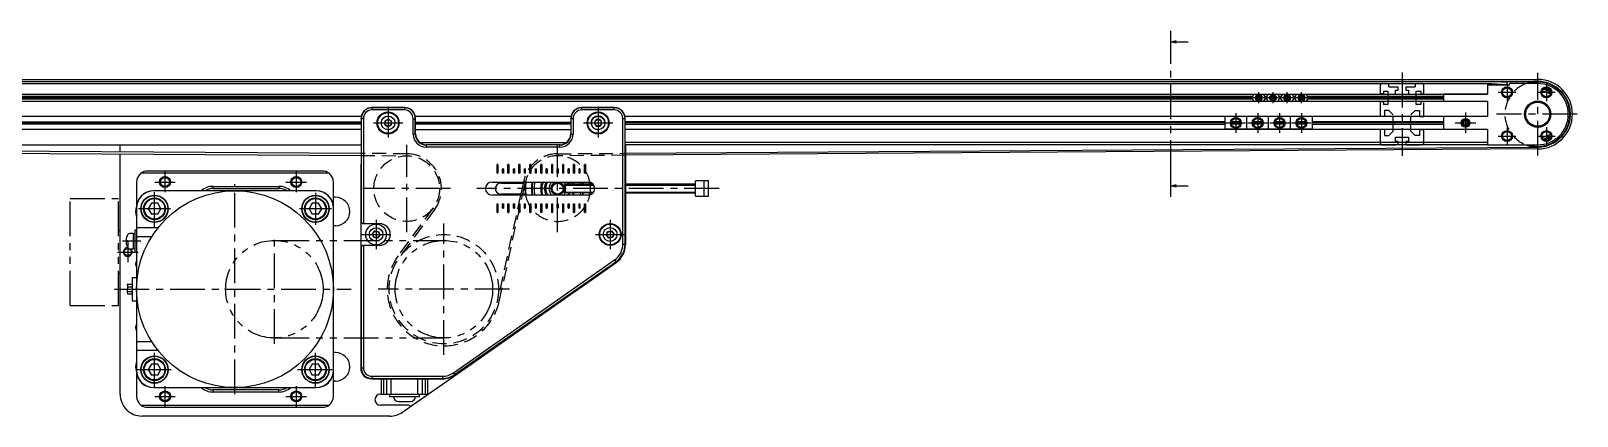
# Model space of a CAD drawing. Extents: x 0 to 1797, y -8 to 948.
# Drawn here: x 658 to 1365, y 10 to 186 of the extents above; entities that cross this region are included whole.
import ezdxf

# ---------------------------------------------------------------- set-up
doc = ezdxf.new("R2010")
doc.units = 0
doc.header["$LTSCALE"] = 0.5
for name, pattern in [('CENTER', [50.8, 31.75, -6.35, 6.35, -6.35]), ('DASHED', [19.05, 12.7, -6.35]), ('PHANTOM', [63.5, 31.75, -6.35, 6.35, -6.35, 6.35, -6.35])]:
    doc.linetypes.add(name, pattern=pattern)
for name, color, linetype in [('MSM_CENTER', 1, 'CENTER'), ('MSM_CONTINUOUS', 7, 'CONTINUOUS'), ('MSM_DASHED', 4, 'DASHED'), ('MSM_IMAGINARY', 6, 'PHANTOM'), ('MSM_NARROW', 5, 'CONTINUOUS')]:
    doc.layers.add(name, color=color, linetype=linetype)

msp = doc.modelspace()

# ---------------------------------------------------------------- linework, layer by layer
at = {"layer": 'MSM_CENTER'}
for p, q in [((1179.47, 120.26), (1179.47, 176.06)), ((1285.19, 167), (1285.19, 129)), ((1347.19, 129.1), (1347.19, 166.9)), ((1222.19, 155.5), (1217.19, 155.5)), ((1219.69, 153), (1219.69, 158)), ((1228.69, 155.5), (1223.69, 155.5)), ((1226.19, 153), (1226.19, 158)), ((1235.19, 155.5), (1230.19, 155.5)), ((1232.69, 153), (1232.69, 158)), ((1241.69, 155.5), (1236.69, 155.5)), ((1239.19, 153), (1239.19, 158)), ((1329.19, 158), (1337.19, 158)), ((1333.19, 162), (1333.19, 154)), ((1347.19, 158), (1355.19, 158)), ((1351.19, 162), (1351.19, 154)), ((821.69, 150.7), (821.69, 137.3)), ((917.69, 150.7), (917.69, 137.3)), ((1209.19, 148.5), (1209.19, 139.5)), ((1219.19, 148.5), (1219.19, 139.5)), ((1229.19, 148.5), (1229.19, 139.5)), ((1239.19, 148.5), (1239.19, 139.5)), ((1314.19, 148.7), (1314.19, 139.3)), ((814.99, 144), (828.39, 144)), ((910.99, 144), (924.39, 144)), ((1204.69, 144), (1213.69, 144)), ((1214.69, 144), (1223.69, 144)), ((1224.69, 144), (1233.69, 144)), ((1234.69, 144), (1243.69, 144)), ((1309.49, 144), (1318.89, 144)), ((1365.19, 148), (1328.29, 148)), ((1333.19, 142), (1333.19, 134)), ((1351.19, 142), (1351.19, 134)), ((1329.19, 138), (1337.19, 138)), ((1347.19, 138), (1355.19, 138)), ((830.19, 94), (830.19, 134)), ((899.19, 94), (899.19, 134)), ((719.69, 121.7), (719.69, 112.3)), ((779.69, 121.7), (779.69, 112.3)), ((714.99, 117), (724.39, 117)), ((751.69, 20), (751.69, 116)), ((774.99, 117), (784.39, 117)), ((850.19, 114), (810.19, 114)), ((972.95, 114), (862.19, 114)), ((714.92, 96.52), (714.92, 113.02)), ((788.46, 112.07), (788.46, 97.47)), ((722.22, 104.77), (707.62, 104.77)), ((795.76, 104.77), (781.16, 104.77)), ((816.19, 99.7), (816.19, 86.3)), ((923.19, 99.7), (923.19, 86.3)), ((769.69, 43), (769.69, 93)), ((809.49, 93), (822.89, 93)), ((847.19, 38), (847.19, 98)), ((916.49, 93), (929.89, 93)), ((697.99, 85), (707.39, 85)), ((708.69, 90), (700.23, 90)), ((702.69, 89.7), (702.69, 80.3)), ((696.63, 68), (804.77, 68)), ((877.19, 68), (817.19, 68)), ((714.92, 22.98), (714.92, 39.48)), ((788.46, 22.98), (788.46, 39.48)), ((706.67, 31.23), (723.17, 31.23)), ((780.21, 31.23), (796.71, 31.23)), ((719.69, 23.7), (719.69, 14.3)), ((779.69, 23.7), (779.69, 14.3)), ((714.99, 19), (724.39, 19)), ((774.99, 19), (784.39, 19))]:
    msp.add_line(p, q, dxfattribs=at)
at = {"layer": 'MSM_CONTINUOUS'}
for p, q in [((1179.47, 176.06), (1179.47, 186.06)), ((1179.47, 181.06), (1181.97, 181.73)), ((1179.47, 181.06), (1187.47, 181.06)), ((1181.97, 180.39), (1179.47, 181.06)), ((347.19, 163.9), (1347.19, 163.9)), ((347.19, 163), (1347.19, 163)), ((1333.24, 162.5), (1326.22, 163)), ((368.19, 162), (1326.19, 162)), ((370.19, 157.2), (1324.19, 157.2)), ((1216.81, 156.02), (390.19, 156.02)), ((1216.51, 155.5), (390.19, 155.5)), ((1217.49, 157.2), (1216.51, 155.5)), ((1216.51, 155.5), (1217.49, 153.8)), ((1220.92, 155.5), (1218.46, 155.5)), ((1220.8, 156.02), (1218.57, 156.02)), ((1222.86, 155.5), (1221.88, 157.2)), ((1221.88, 153.8), (1222.86, 155.5)), ((1223.31, 156.02), (1222.56, 156.02)), ((1223.01, 155.5), (1222.86, 155.5)), ((1223.99, 157.2), (1223.01, 155.5)), ((1223.01, 155.5), (1223.99, 153.8)), ((1227.42, 155.5), (1224.96, 155.5)), ((1227.3, 156.02), (1225.07, 156.02)), ((1229.36, 155.5), (1228.38, 157.2)), ((1228.38, 153.8), (1229.36, 155.5)), ((1229.81, 156.02), (1229.06, 156.02)), ((1229.51, 155.5), (1229.36, 155.5)), ((1230.49, 157.2), (1229.51, 155.5)), ((1229.51, 155.5), (1230.49, 153.8)), ((1233.92, 155.5), (1231.46, 155.5)), ((1233.8, 156.02), (1231.57, 156.02)), ((1235.86, 155.5), (1234.88, 157.2)), ((1234.88, 153.8), (1235.86, 155.5)), ((1236.31, 156.02), (1235.56, 156.02)), ((1236.01, 155.5), (1235.86, 155.5)), ((1236.99, 157.2), (1236.01, 155.5)), ((1236.01, 155.5), (1236.99, 153.8)), ((1240.42, 155.5), (1237.96, 155.5)), ((1240.3, 156.02), (1238.07, 156.02)), ((1242.36, 155.5), (1241.38, 157.2)), ((1241.38, 153.8), (1242.36, 155.5)), ((1304.19, 156.02), (1242.06, 156.02)), ((1304.19, 155.5), (1242.36, 155.5)), ((1324.19, 157.1), (1304.19, 157.1)), ((1304.19, 157.1), (1304.19, 153.9)), ((1324.19, 162), (1324.19, 157.1)), ((1333.99, 161.2), (1324.39, 161.2)), ((1326.19, 162), (1333.17, 161.5)), ((1333.17, 161.5), (1333.24, 162.5)), ((1334.19, 161.8), (1334.19, 161.4)), ((1347.19, 162), (1334.39, 162)), ((1347.19, 161.8), (1347.19, 162)), ((1353.04, 157.08), (1352.69, 157.29)), ((1353.13, 158.02), (1353.25, 157.93)), ((1324.19, 153.8), (370.19, 153.8)), ((390.19, 154.98), (1216.81, 154.98)), ((814.38, 150.93), (814.31, 151)), ((829.19, 151), (814.31, 151)), ((829.12, 150.93), (814.38, 150.93)), ((814.38, 149.93), (814.38, 150.93)), ((829.12, 149.93), (814.38, 149.93)), ((829.19, 151), (829.12, 150.93)), ((829.12, 150.93), (829.12, 149.93)), ((910.26, 150.93), (910.19, 151)), ((925.07, 151), (910.19, 151)), ((925, 150.93), (910.26, 150.93)), ((910.26, 149.93), (910.26, 150.93)), ((925, 149.93), (910.26, 149.93)), ((925.07, 151), (925, 150.93)), ((925, 149.93), (925, 150.93)), ((1220.8, 154.98), (1218.57, 154.98)), ((1222.56, 154.98), (1223.31, 154.98)), ((1227.3, 154.98), (1225.07, 154.98)), ((1229.06, 154.98), (1229.81, 154.98)), ((1233.8, 154.98), (1231.57, 154.98)), ((1235.56, 154.98), (1236.31, 154.98)), ((1240.3, 154.98), (1238.07, 154.98)), ((1242.06, 154.98), (1304.19, 154.98)), ((1304.19, 153.9), (1324.19, 153.9)), ((1324.19, 153.9), (1324.19, 146.9)), ((809.42, 147), (370.19, 147)), ((390.19, 144.52), (809.31, 144.52)), ((809.31, 144), (390.19, 144)), ((809.31, 143.48), (390.19, 143.48)), ((809.43, 147.09), (809.31, 146)), ((809.38, 145.93), (809.31, 146)), ((809.31, 146), (809.31, 125.12)), ((809.38, 145.93), (809.38, 99)), ((810.38, 145.93), (809.38, 145.93)), ((810.38, 145.93), (810.38, 98)), ((820.43, 145.19), (820.03, 143.51)), ((820.03, 143.51), (821.28, 142.32)), ((822.09, 145.68), (820.43, 145.19)), ((821.28, 142.32), (822.94, 142.81)), ((823.35, 144.49), (822.09, 145.68)), ((822.94, 142.81), (823.35, 144.49)), ((833.12, 138.93), (833.12, 145.93)), ((833.12, 145.93), (834.12, 145.93)), ((834.19, 146), (834.07, 147.09)), ((905.29, 146.9), (834.11, 146.9)), ((834.12, 145.93), (834.19, 146)), ((834.12, 138.93), (834.12, 145.93)), ((834.19, 139), (834.19, 146)), ((834.19, 144.42), (905.19, 144.42)), ((905.19, 143.9), (834.19, 143.9)), ((905.19, 143.38), (834.19, 143.38)), ((905.31, 147.09), (905.19, 146)), ((905.19, 146), (905.26, 145.93)), ((905.19, 146), (905.19, 139)), ((905.26, 145.93), (905.26, 138.93)), ((906.26, 145.93), (905.26, 145.93)), ((906.26, 145.93), (906.26, 138.93)), ((916.82, 145.5), (915.96, 144)), ((915.96, 144), (916.82, 142.5)), ((918.55, 145.5), (916.82, 145.5)), ((916.82, 142.5), (918.55, 142.5)), ((919.42, 144), (918.55, 145.5)), ((918.55, 142.5), (919.42, 144)), ((928.99, 88.61), (928.99, 145.93)), ((929.99, 145.93), (928.99, 145.93)), ((930.06, 146), (929.95, 147.09)), ((1324.19, 147), (929.96, 147)), ((929.99, 145.93), (930.06, 146)), ((929.99, 88.61), (929.99, 145.93)), ((930.06, 125.12), (930.06, 146)), ((1204.19, 144.52), (930.06, 144.52)), ((1204.19, 144), (930.06, 144)), ((930.06, 143.48), (1204.19, 143.48)), ((1204.19, 147), (1204.19, 141)), ((1244.19, 146.9), (1204.19, 146.9)), ((1211.25, 144), (1207.12, 144)), ((1211.19, 144.52), (1207.19, 144.52)), ((1211.19, 143.48), (1207.19, 143.48)), ((1214.19, 141), (1214.19, 147)), ((1221.25, 144), (1217.12, 144)), ((1221.19, 144.52), (1217.19, 144.52)), ((1221.19, 143.48), (1217.19, 143.48)), ((1224.19, 141), (1224.19, 147)), ((1231.25, 144), (1227.12, 144)), ((1231.19, 144.52), (1227.19, 144.52)), ((1231.19, 143.48), (1227.19, 143.48)), ((1234.19, 141), (1234.19, 147)), ((1241.25, 144), (1237.12, 144)), ((1241.19, 144.52), (1237.19, 144.52)), ((1241.19, 143.48), (1237.19, 143.48)), ((1244.19, 141), (1244.19, 147)), ((1304.19, 144.52), (1244.19, 144.52)), ((1304.19, 144), (1244.19, 144)), ((1244.19, 143.48), (1304.19, 143.48)), ((1304.19, 147), (1304.19, 141)), ((1324.19, 146.9), (1304.19, 146.9)), ((1313.07, 144.31), (1313.9, 145.12)), ((1313.36, 143.19), (1313.07, 144.31)), ((1314.48, 142.88), (1313.36, 143.19)), ((1313.9, 145.12), (1315.01, 144.81)), ((1315.3, 143.69), (1314.48, 142.88)), ((1315.01, 144.81), (1315.3, 143.69)), ((809.31, 141), (370.19, 141)), ((833.12, 138.93), (834.12, 138.93)), ((834.19, 139), (834.12, 138.93)), ((905.19, 140.9), (834.19, 140.9)), ((903.05, 134.9), (836.41, 134.9)), ((905.19, 139), (905.26, 138.93)), ((905.26, 138.93), (906.26, 138.93)), ((1324.19, 141), (930.06, 141)), ((1324.19, 135), (930.06, 135)), ((1244.19, 141.1), (1204.19, 141.1)), ((1304.19, 141.1), (1324.19, 141.1)), ((1324.19, 141.1), (1324.19, 134)), ((809.31, 130.03), (347.09, 133)), ((347.09, 132.1), (809.31, 129.13)), ((370.19, 134), (809.31, 134)), ((699.19, 130.74), (699.19, 134)), ((699.19, 20), (699.19, 129.84)), ((839.19, 134), (839.12, 133.93)), ((900.26, 133.93), (839.12, 133.93)), ((839.12, 133.93), (839.12, 132.93)), ((900.26, 132.93), (839.12, 132.93)), ((900.19, 134), (839.19, 134)), ((900.19, 134), (900.26, 133.93)), ((900.26, 132.93), (900.26, 133.93)), ((1324.19, 134), (930.06, 134)), ((930.19, 134), (930.19, 88.38)), ((930.19, 130.11), (1347.29, 133)), ((1347.3, 132.1), (930.19, 129.21)), ((1324.19, 134), (1347.19, 134)), ((1347.19, 134.2), (1347.19, 134)), ((794.69, 121), (708.69, 121)), ((711.69, 122), (711.69, 121.98)), ((791.69, 122), (711.69, 122)), ((791.69, 121.98), (791.69, 122)), ((809.31, 125.12), (809.19, 125)), ((809.19, 125), (809.19, 32)), ((871.49, 121), (871.49, 125)), ((871.69, 125), (871.49, 125)), ((871.49, 125), (871.89, 125)), ((871.89, 121), (871.49, 121)), ((871.69, 121), (871.49, 121)), ((871.69, 125), (871.69, 121)), ((871.89, 125), (871.69, 125)), ((871.69, 121), (871.89, 121)), ((871.89, 125), (871.89, 121)), ((873.99, 121), (873.99, 123)), ((873.99, 123), (874.19, 123)), ((873.99, 123), (874.39, 123)), ((874.39, 121), (873.99, 121)), ((874.19, 121), (873.99, 121)), ((874.19, 123), (874.19, 121)), ((874.39, 123), (874.19, 123)), ((874.39, 121), (874.19, 121)), ((874.39, 123), (874.39, 121)), ((876.49, 121), (876.49, 125)), ((876.69, 125), (876.49, 125)), ((876.49, 125), (876.89, 125)), ((876.89, 121), (876.49, 121)), ((876.69, 121), (876.49, 121)), ((876.69, 125), (876.69, 121)), ((876.89, 125), (876.69, 125)), ((876.69, 121), (876.89, 121)), ((876.89, 125), (876.89, 121)), ((878.99, 121), (878.99, 123)), ((878.99, 123), (879.19, 123)), ((878.99, 123), (879.39, 123)), ((879.39, 121), (878.99, 121)), ((879.19, 121), (878.99, 121)), ((879.19, 123), (879.19, 121)), ((879.39, 123), (879.19, 123)), ((879.39, 121), (879.19, 121)), ((879.39, 123), (879.39, 121)), ((881.49, 121), (881.49, 125)), ((881.69, 125), (881.49, 125)), ((881.49, 125), (881.89, 125)), ((881.89, 121), (881.49, 121)), ((881.69, 121), (881.49, 121)), ((881.69, 125), (881.69, 121)), ((881.89, 125), (881.69, 125)), ((881.69, 121), (881.89, 121)), ((881.89, 125), (881.89, 121)), ((883.99, 121), (883.99, 123)), ((883.99, 123), (884.19, 123)), ((883.99, 123), (884.39, 123)), ((884.39, 121), (883.99, 121)), ((884.19, 121), (883.99, 121)), ((884.19, 123), (884.19, 121)), ((884.39, 123), (884.19, 123)), ((884.39, 121), (884.19, 121)), ((884.39, 123), (884.39, 121)), ((886.49, 121), (886.49, 125)), ((886.69, 125), (886.49, 125)), ((886.49, 125), (886.89, 125)), ((886.89, 121), (886.49, 121)), ((886.69, 121), (886.49, 121)), ((886.69, 125), (886.69, 121)), ((886.89, 125), (886.69, 125)), ((886.69, 121), (886.89, 121)), ((886.89, 125), (886.89, 121)), ((888.99, 121), (888.99, 123)), ((888.99, 123), (889.19, 123)), ((888.99, 123), (889.39, 123)), ((889.39, 121), (888.99, 121)), ((889.19, 121), (888.99, 121)), ((889.19, 123), (889.19, 121)), ((889.39, 123), (889.19, 123)), ((889.39, 121), (889.19, 121)), ((889.39, 123), (889.39, 121)), ((891.49, 121), (891.49, 125)), ((891.69, 125), (891.49, 125)), ((891.49, 125), (891.89, 125)), ((891.89, 121), (891.49, 121)), ((891.69, 121), (891.49, 121)), ((891.69, 125), (891.69, 121)), ((891.89, 125), (891.69, 125)), ((891.69, 121), (891.89, 121)), ((891.89, 125), (891.89, 121)), ((893.99, 121), (893.99, 123)), ((894.19, 123), (893.99, 123)), ((893.99, 123), (894.39, 123)), ((894.39, 121), (893.99, 121)), ((894.19, 121), (893.99, 121)), ((894.19, 123), (894.19, 121)), ((894.39, 123), (894.19, 123)), ((894.19, 121), (894.39, 121)), ((894.39, 123), (894.39, 121)), ((896.49, 121), (896.49, 125)), ((896.69, 125), (896.49, 125)), ((896.49, 125), (896.89, 125)), ((896.89, 121), (896.49, 121)), ((896.69, 121), (896.49, 121)), ((896.69, 125), (896.69, 121)), ((896.89, 125), (896.69, 125)), ((896.69, 121), (896.89, 121)), ((896.89, 125), (896.89, 121)), ((898.99, 121), (898.99, 123)), ((899.19, 123), (898.99, 123)), ((898.99, 123), (899.39, 123)), ((899.39, 121), (898.99, 121)), ((899.19, 121), (898.99, 121)), ((899.19, 123), (899.19, 121)), ((899.39, 123), (899.19, 123)), ((899.19, 121), (899.39, 121)), ((899.39, 123), (899.39, 121)), ((901.49, 121), (901.49, 125)), ((901.69, 125), (901.49, 125)), ((901.49, 125), (901.89, 125)), ((901.69, 121), (901.49, 121)), ((901.89, 121), (901.49, 121)), ((901.69, 125), (901.69, 121)), ((901.89, 125), (901.69, 125)), ((901.69, 121), (901.89, 121)), ((901.89, 125), (901.89, 121)), ((903.99, 121), (903.99, 123)), ((904.19, 123), (903.99, 123)), ((903.99, 123), (904.39, 123)), ((904.39, 121), (903.99, 121)), ((904.19, 121), (903.99, 121)), ((904.19, 123), (904.19, 121)), ((904.39, 123), (904.19, 123)), ((904.19, 121), (904.39, 121)), ((904.39, 123), (904.39, 121)), ((906.49, 121), (906.49, 125)), ((906.69, 125), (906.49, 125)), ((906.49, 125), (906.89, 125)), ((906.89, 121), (906.49, 121)), ((906.69, 121), (906.49, 121)), ((906.69, 125), (906.69, 121)), ((906.89, 125), (906.69, 125)), ((906.69, 121), (906.89, 121)), ((906.89, 125), (906.89, 121)), ((908.99, 121), (908.99, 123)), ((909.19, 123), (908.99, 123)), ((908.99, 123), (909.39, 123)), ((909.39, 121), (908.99, 121)), ((909.19, 121), (908.99, 121)), ((909.19, 123), (909.19, 121)), ((909.39, 123), (909.19, 123)), ((909.19, 121), (909.39, 121)), ((909.39, 123), (909.39, 121)), ((911.49, 121), (911.49, 125)), ((911.69, 125), (911.49, 125)), ((911.49, 125), (911.89, 125)), ((911.89, 121), (911.49, 121)), ((911.69, 121), (911.49, 121)), ((911.69, 125), (911.69, 121)), ((911.89, 125), (911.69, 125)), ((911.69, 121), (911.89, 121)), ((911.89, 125), (911.89, 121)), ((930.19, 125), (930.06, 125.12)), ((1179.47, 110.26), (1179.47, 120.26)), ((706.69, 117), (706.69, 19)), ((741.69, 114.02), (741.69, 115.02)), ((741.69, 115.02), (771.69, 115.02)), ((741.69, 114.02), (771.69, 114.02)), ((771.69, 115.02), (771.69, 114.02)), ((796.69, 19), (796.69, 117)), ((869.19, 117), (913.19, 117)), ((873.19, 116.5), (883.46, 116.5)), ((883.57, 117), (882.25, 111)), ((883.17, 111), (884.49, 117)), ((884.38, 116.5), (884.4, 116.5)), ((902.57, 116), (902.19, 115.62)), ((902.19, 115.62), (902.19, 112.38)), ((902.57, 116), (902.57, 112)), ((915.42, 116), (902.57, 116)), ((913.98, 116.5), (914.85, 116.5)), ((962.19, 116), (930.19, 116)), ((968.19, 117.5), (962.19, 117.5)), ((962.19, 110.5), (962.19, 117.5)), ((966.19, 110.5), (966.19, 117.5)), ((968.19, 110.5), (968.19, 117.5)), ((1179.47, 115.26), (1181.97, 115.93)), ((1179.47, 115.26), (1187.47, 115.26)), ((1181.97, 114.59), (1179.47, 115.26)), ((713.47, 107.27), (712.03, 104.77)), ((716.36, 107.27), (713.47, 107.27)), ((788.69, 113), (714.69, 113)), ((717.8, 104.77), (716.36, 107.27)), ((787.01, 107.27), (785.57, 104.77)), ((789.9, 107.27), (787.01, 107.27)), ((791.34, 104.77), (789.9, 107.27)), ((797.69, 110), (796.69, 110)), ((913.19, 111), (869.19, 111)), ((871.49, 103), (871.49, 107)), ((871.49, 107), (871.69, 107)), ((871.49, 107), (871.89, 107)), ((871.69, 103), (871.69, 107)), ((871.69, 107), (871.89, 107)), ((871.89, 107), (871.89, 103)), ((882.36, 111.5), (873.19, 111.5)), ((874.19, 107), (873.99, 107)), ((873.99, 105), (873.99, 107)), ((873.99, 107), (874.39, 107)), ((874.19, 105), (874.19, 107)), ((874.19, 107), (874.39, 107)), ((874.39, 107), (874.39, 105)), ((876.49, 103), (876.49, 107)), ((876.49, 107), (876.69, 107)), ((876.49, 107), (876.89, 107)), ((876.69, 103), (876.69, 107)), ((876.69, 107), (876.89, 107)), ((876.89, 107), (876.89, 103)), ((879.19, 107), (878.99, 107)), ((878.99, 105), (878.99, 107)), ((878.99, 107), (879.39, 107)), ((879.19, 105), (879.19, 107)), ((879.19, 107), (879.39, 107)), ((879.39, 107), (879.39, 105)), ((881.49, 103), (881.49, 107)), ((881.49, 107), (881.69, 107)), ((881.49, 107), (881.89, 107)), ((881.69, 103), (881.69, 107)), ((881.69, 107), (881.89, 107)), ((881.89, 107), (881.89, 103)), ((884.4, 111.5), (883.28, 111.5)), ((884.19, 107), (883.99, 107)), ((883.99, 105), (883.99, 107)), ((883.99, 107), (884.39, 107)), ((884.19, 105), (884.19, 107)), ((884.19, 107), (884.39, 107)), ((884.39, 107), (884.39, 105)), ((886.49, 103), (886.49, 107)), ((886.49, 107), (886.69, 107)), ((886.49, 107), (886.89, 107)), ((886.69, 103), (886.69, 107)), ((886.69, 107), (886.89, 107)), ((886.89, 107), (886.89, 103)), ((889.19, 107), (888.99, 107)), ((888.99, 105), (888.99, 107)), ((888.99, 107), (889.39, 107)), ((889.19, 107), (889.39, 107)), ((889.19, 105), (889.19, 107)), ((889.39, 107), (889.39, 105)), ((891.49, 103), (891.49, 107)), ((891.49, 107), (891.69, 107)), ((891.49, 107), (891.89, 107)), ((891.69, 103), (891.69, 107)), ((891.69, 107), (891.89, 107)), ((891.89, 107), (891.89, 103)), ((893.99, 105), (893.99, 107)), ((893.99, 107), (894.19, 107)), ((893.99, 107), (894.39, 107)), ((894.19, 105), (894.19, 107)), ((894.19, 107), (894.39, 107)), ((894.39, 107), (894.39, 105)), ((896.49, 103), (896.49, 107)), ((896.49, 107), (896.69, 107)), ((896.49, 107), (896.89, 107)), ((896.69, 103), (896.69, 107)), ((896.69, 107), (896.89, 107)), ((896.89, 107), (896.89, 103)), ((898.99, 105), (898.99, 107)), ((898.99, 107), (899.19, 107)), ((898.99, 107), (899.39, 107)), ((899.19, 105), (899.19, 107)), ((899.19, 107), (899.39, 107)), ((899.39, 107), (899.39, 105)), ((901.49, 103), (901.49, 107)), ((901.49, 107), (901.69, 107)), ((901.49, 107), (901.89, 107)), ((901.69, 103), (901.69, 107)), ((901.69, 107), (901.89, 107)), ((901.89, 107), (901.89, 103)), ((902.19, 112.38), (902.57, 112)), ((915.42, 112), (902.57, 112)), ((903.99, 105), (903.99, 107)), ((903.99, 107), (904.19, 107)), ((903.99, 107), (904.39, 107)), ((904.19, 105), (904.19, 107)), ((904.19, 107), (904.39, 107)), ((904.39, 107), (904.39, 105)), ((906.49, 103), (906.49, 107)), ((906.49, 107), (906.69, 107)), ((906.49, 107), (906.89, 107)), ((906.69, 103), (906.69, 107)), ((906.69, 107), (906.89, 107)), ((906.89, 107), (906.89, 103)), ((908.99, 105), (908.99, 107)), ((908.99, 107), (909.19, 107)), ((908.99, 107), (909.39, 107)), ((909.19, 105), (909.19, 107)), ((909.19, 107), (909.39, 107)), ((909.39, 107), (909.39, 105)), ((911.49, 103), (911.49, 107)), ((911.49, 107), (911.69, 107)), ((911.49, 107), (911.89, 107)), ((911.69, 103), (911.69, 107)), ((911.69, 107), (911.89, 107)), ((911.89, 107), (911.89, 103)), ((913.98, 111.5), (914.85, 111.5)), ((930.19, 112), (962.19, 112)), ((962.19, 110.5), (968.19, 110.5)), ((712.03, 104.77), (713.47, 102.27)), ((716.36, 102.27), (713.47, 102.27)), ((716.36, 102.27), (717.8, 104.77)), ((785.57, 104.77), (787.01, 102.27)), ((789.9, 102.27), (787.01, 102.27)), ((789.9, 102.27), (791.34, 104.77)), ((809.38, 99), (809.34, 99)), ((809.34, 87), (809.34, 99)), ((871.49, 103), (871.69, 103)), ((871.89, 103), (871.49, 103)), ((871.89, 103), (871.69, 103)), ((873.99, 105), (874.19, 105)), ((874.39, 105), (873.99, 105)), ((874.19, 105), (874.39, 105)), ((876.49, 103), (876.69, 103)), ((876.89, 103), (876.49, 103)), ((876.89, 103), (876.69, 103)), ((878.99, 105), (879.19, 105)), ((879.39, 105), (878.99, 105)), ((879.19, 105), (879.39, 105)), ((881.49, 103), (881.69, 103)), ((881.89, 103), (881.49, 103)), ((881.89, 103), (881.69, 103)), ((883.99, 105), (884.19, 105)), ((884.39, 105), (883.99, 105)), ((884.19, 105), (884.39, 105)), ((886.49, 103), (886.69, 103)), ((886.89, 103), (886.49, 103)), ((886.89, 103), (886.69, 103)), ((888.99, 105), (889.19, 105)), ((889.39, 105), (888.99, 105)), ((889.19, 105), (889.39, 105)), ((891.49, 103), (891.69, 103)), ((891.89, 103), (891.49, 103)), ((891.89, 103), (891.69, 103)), ((893.99, 105), (894.19, 105)), ((894.39, 105), (893.99, 105)), ((894.39, 105), (894.19, 105)), ((896.49, 103), (896.69, 103)), ((896.89, 103), (896.49, 103)), ((896.89, 103), (896.69, 103)), ((898.99, 105), (899.19, 105)), ((899.39, 105), (898.99, 105)), ((899.39, 105), (899.19, 105)), ((901.49, 103), (901.69, 103)), ((901.89, 103), (901.49, 103)), ((901.89, 103), (901.69, 103)), ((903.99, 105), (904.19, 105)), ((904.39, 105), (903.99, 105)), ((904.39, 105), (904.19, 105)), ((906.49, 103), (906.69, 103)), ((906.89, 103), (906.49, 103)), ((906.89, 103), (906.69, 103)), ((908.99, 105), (909.19, 105)), ((909.39, 105), (908.99, 105)), ((909.39, 105), (909.19, 105)), ((911.49, 103), (911.69, 103)), ((911.89, 103), (911.49, 103)), ((911.89, 103), (911.69, 103)), ((702.24, 92), (702.23, 92)), ((705.19, 93.5), (703.67, 93.5)), ((705.19, 93.5), (705.19, 86.5)), ((705.89, 93.35), (705.19, 93.35)), ((705.89, 95), (705.89, 85)), ((706.69, 95), (705.89, 95)), ((716.46, 96), (706.69, 96)), ((713.62, 92), (706.69, 92)), ((797.69, 97), (796.69, 97)), ((810.34, 98), (817.69, 98)), ((810.4, 98), (810.38, 98)), ((814.48, 93.28), (815.57, 94.62)), ((815.09, 91.66), (814.48, 93.28)), ((815.57, 94.62), (817.28, 94.34)), ((817.9, 92.72), (816.8, 91.38)), ((817.28, 94.34), (817.9, 92.72)), ((921.49, 92.66), (922.04, 94.3)), ((922.63, 91.36), (921.49, 92.66)), ((922.04, 94.3), (923.74, 94.64)), ((923.74, 94.64), (924.88, 93.34)), ((924.88, 93.34), (924.33, 91.7)), ((702.24, 90.4), (701.91, 90.4)), ((701.91, 89.6), (702.24, 89.6)), ((702.23, 88), (702.24, 88)), ((703.67, 86.5), (705.19, 86.5)), ((705.19, 86.65), (705.89, 86.65)), ((705.89, 85), (706.69, 85)), ((809.34, 87), (809.38, 87)), ((809.38, 87), (809.38, 32)), ((817.69, 88), (810.34, 88)), ((810.38, 88), (810.38, 32)), ((810.38, 88), (810.4, 88)), ((816.8, 91.38), (815.09, 91.66)), ((924.33, 91.7), (922.63, 91.36)), ((928.99, 88.61), (930.19, 88.61)), ((851.54, 29.79), (925.24, 81.39)), ((852.11, 28.97), (925.81, 80.57)), ((925.92, 80.42), (852.22, 28.81)), ((910.97, 69.72), (925.92, 80.19)), ((925.24, 81.39), (925.8, 80.59)), ((925.81, 80.57), (925.92, 80.42)), ((704.69, 73.25), (704.69, 62.75)), ((706.69, 73.25), (704.69, 73.25)), ((702.39, 67), (704.69, 67)), ((704.69, 70.08), (702.48, 70.08)), ((702.51, 65.92), (704.69, 65.92)), ((704.69, 69), (702.78, 69)), ((897.97, 60.62), (905.19, 65.67)), ((905.19, 65.67), (910.97, 69.72)), ((905.19, 65.68), (910.89, 69.67)), ((905.19, 65.67), (905.19, 65.9)), ((704.69, 62.75), (706.69, 62.75)), ((853.88, 29.81), (892.92, 57.15)), ((858.53, 33), (892.19, 56.56)), ((892.19, 56.56), (897.97, 60.62)), ((892.19, 56.57), (897.89, 60.57)), ((892.19, 56.56), (892.19, 56.63)), ((713.62, 44), (706.69, 44)), ((716.46, 40), (706.69, 40)), ((797.69, 39), (796.69, 39)), ((713.47, 33.73), (712.03, 31.23)), ((712.03, 31.23), (713.47, 28.73)), ((716.36, 33.73), (713.47, 33.73)), ((716.36, 28.73), (713.47, 28.73)), ((717.8, 31.23), (716.36, 33.73)), ((716.36, 28.73), (717.8, 31.23)), ((787.01, 33.73), (785.57, 31.23)), ((785.57, 31.23), (787.01, 28.73)), ((789.9, 33.73), (787.01, 33.73)), ((789.9, 28.73), (787.01, 28.73)), ((791.34, 31.23), (789.9, 33.73)), ((789.9, 28.73), (791.34, 31.23)), ((809.19, 32), (810.38, 32)), ((850.09, 27.09), (858.53, 33)), ((850.17, 27.15), (858.52, 33)), ((851.54, 29.79), (852.11, 28.97)), ((852.22, 28.81), (852.11, 28.97)), ((858.43, 33), (858.53, 33)), ((714.69, 23), (788.69, 23)), ((741.69, 20.98), (741.69, 21.98)), ((771.69, 21.98), (741.69, 21.98)), ((771.69, 20.98), (771.69, 21.98)), ((797.69, 26), (796.69, 26)), ((814.19, 28.19), (846.48, 28.19)), ((814.19, 28.19), (814.19, 27)), ((814.19, 27.19), (846.48, 27.19)), ((814.19, 27), (846.48, 27)), ((818.61, 20), (818.61, 27)), ((819.6, 27), (819.6, 20)), ((821.03, 20), (821.03, 27)), ((823.02, 20), (823.02, 27)), ((835.35, 20), (835.35, 27)), ((837.35, 20), (837.35, 27)), ((838.77, 20), (838.77, 27)), ((839.77, 27), (839.77, 20)), ((839.97, 20), (850.09, 27.09)), ((846.48, 28.19), (846.48, 27)), ((708.69, 15), (794.69, 15)), ((771.69, 20.98), (741.69, 20.98)), ((818.19, 20), (839.97, 20)), ((831.24, 15), (818.19, 15)), ((822.39, 20), (822.39, 19)), ((822.39, 19), (835.99, 19)), ((826.44, 16.7), (831.94, 16.7)), ((831.53, 14.09), (839.97, 20)), ((831.6, 14.15), (839.95, 20)), ((835.99, 19), (835.99, 20)), ((822.53, 10), (709.19, 10)), ((711.69, 14.02), (711.69, 14)), ((711.69, 14), (791.69, 14)), ((791.69, 14), (791.69, 14.02)), ((828.27, 11.81), (831.53, 14.09))]:
    msp.add_line(p, q, dxfattribs=at)
for centre, radius in [((1219.69, 155.5), 1.23), ((1226.19, 155.5), 1.23), ((1232.69, 155.5), 1.23), ((1239.19, 155.5), 1.23), ((1333.19, 158), 2.07), ((1351.19, 158), 2.07), ((821.69, 144), 5.03), ((821.69, 144), 5), ((821.69, 144), 4.75), ((917.69, 144), 5.03), ((917.69, 144), 5), ((917.69, 144), 4.75), ((1347.19, 148), 6), ((1347.19, 148), 5.5), ((821.69, 144), 3.13), ((821.69, 144), 1.5), ((917.69, 144), 3.11), ((917.69, 144), 1.5), ((1209.19, 144), 2.07), ((1219.19, 144), 2.07), ((1229.19, 144), 2.07), ((1239.19, 144), 2.07), ((1314.19, 144), 2), ((1314.19, 144), 1), ((1333.19, 138), 2.07), ((1351.19, 138), 2.07), ((719.69, 117), 2.5), ((779.69, 117), 2.5), ((899.19, 114), 3), ((899.19, 114), 2.5), ((751.69, 68), 45), ((714.92, 104.77), 6.25), ((714.92, 104.77), 6.1), ((714.92, 104.77), 5), ((714.92, 104.77), 4.7), ((788.46, 104.77), 6.25), ((788.46, 104.77), 6.1), ((788.46, 104.77), 5), ((788.46, 104.77), 4.7), ((816.19, 93), 4.75), ((816.19, 93), 3.12), ((816.19, 93), 1.5), ((923.19, 93), 5), ((923.19, 93), 4.75), ((923.19, 93), 3.13), ((923.19, 93), 1.5), ((714.92, 31.23), 6.25), ((714.92, 31.23), 6.1), ((714.92, 31.23), 5), ((714.92, 31.23), 4.7), ((788.46, 31.23), 6.25), ((788.46, 31.23), 6.1), ((788.46, 31.23), 5), ((788.46, 31.23), 4.7), ((719.69, 19), 2.5), ((779.69, 19), 2.5)]:
    msp.add_circle(centre, radius, dxfattribs=at)
for centre, radius, start, end in [((1347.19, 148), 15, 248.96053, 111.03943), ((1347.19, 148), 14.7, 252.24722, 107.75278), ((1347.19, 148), 15.9, 270.39637, 90), ((1324.39, 161), 0.2, 90, 180), ((1333.99, 161.4), 0.2, 270, 0), ((1334.39, 161.8), 0.2, 90, 180), ((1347.19, 148), 14, 270, 90), ((1346.37, 145.81), 13.11, 61.14769, 77.47146), ((1347.8, 149.26), 10.25, 58.67368, 79.73327), ((1346.69, 146.74), 13.29, 60.50055, 75.92357), ((1346.67, 146.7), 13.38, 60.68591, 75.71674), ((814.38, 145.93), 5, 90.02048, 179.97955), ((814.37, 145.92), 5.08, 90.68695, 166.77823), ((814.38, 145.93), 4, 90.01049, 179.98953), ((829.12, 145.93), 5, 0.00822, 89.99178), ((829.12, 145.93), 4, 0.01646, 89.98356), ((829.34, 146.19), 4.82, 10.76176, 91.77309), ((910.26, 145.93), 5, 90.00135, 179.9986), ((910.19, 146), 5, 89.99595, 167.46918), ((910.26, 145.93), 4, 90.00048, 179.99948), ((925, 145.93), 5, 0.00375, 89.99622), ((925, 145.94), 3.99, 0.29475, 90.02982), ((925.07, 146), 5, 12.53082, 90.00398), ((917.69, 144), 3.12, 0, 270), ((839.12, 138.93), 6, 180.00263, 269.99737), ((839.12, 138.93), 5, 179.99934, 270.00067), ((839.32, 139.13), 5.13, 181.48847, 268.51154), ((900.19, 139), 5, 269.9966, 0.0034), ((900.26, 138.93), 6, 269.99675, 0.00327), ((900.26, 138.93), 5, 269.99149, 0.00854), ((1347.19, 148), 10.8, 280.8048, 302.79802), ((1348.51, 144.59), 8.02, 277.96972, 306.20878), ((1347.19, 148), 11.95, 283.22132, 300.3815), ((1347.19, 148), 12, 283.42051, 300.18231), ((711.69, 117), 5, 126.8699, 180), ((711.69, 117), 5, 126.8699, 180), ((711.69, 116.91), 5.07, 90.00037, 126.27876), ((791.69, 116.91), 5.07, 53.72124, 89.99964), ((791.69, 117), 5, 0, 53.1301), ((929.19, 125), 1, 0.00119, 28.61461), ((741.69, 106.5), 8.52, 89.95358, 130.25957), ((741.69, 106.5), 7.52, 90, 120.16077), ((771.69, 106.5), 8.52, 49.74047, 89.99992), ((771.69, 106.5), 7.52, 59.84123, 89.99996), ((869.19, 114), 3, 90, 270), ((873.19, 114), 2.5, 90, 270), ((899.19, 114), 15, 168.46304, 191.53696), ((899.19, 114), 14.7, 168.22425, 191.77574), ((899.19, 114), 12, 165.52249, 194.47751), ((899.19, 114), 11.7, 165.14201, 194.85799), ((899.19, 114), 10.8, 163.87238, 196.12762), ((899.19, 114), 7.8, 157.38014, 202.61986), ((899.21, 113.48), 7.33, 151.23814, 199.75156), ((899.19, 114), 6, 150, 210), ((899.19, 114), 5.5, 146.94427, 213.05573), ((899.19, 114), 4, 131.4096, 228.59036), ((899.19, 114), 4, 30.00001, 48.5904), ((899.19, 114), 5.5, 21.32369, 33.05573), ((899.19, 114), 6, 19.47122, 30), ((899.17, 113.48), 7.33, 20.16053, 28.76186), ((899.19, 114), 7.8, 14.85717, 22.61986), ((899.19, 114), 10.8, 10.67193, 16.12762), ((899.19, 114), 11.7, 9.84303, 14.85799), ((899.19, 114), 12, 9.59407, 14.47751), ((913.19, 114), 3, 270, 90), ((899.19, 114), 14.7, 7.8196, 11.67121), ((899.19, 114), 15, 7.66226, 11.20082), ((714.42, 105.27), 7.73, 90, 180), ((714.69, 105), 8, 90, 180), ((788.69, 105), 8, 0, 90), ((788.96, 105.27), 7.73, 0, 90), ((797.69, 103.5), 6.5, 270, 90), ((899.19, 114), 4, 311.40964, 329.99999), ((899.19, 114), 5.5, 326.94427, 338.67631), ((899.19, 114), 6, 330, 340.52877), ((899.17, 113.48), 7.33, 340.24844, 348.37978), ((899.19, 114), 7.8, 337.38014, 345.14283), ((899.19, 114), 10.8, 343.87238, 349.32807), ((899.19, 114), 11.7, 345.14201, 350.15697), ((899.19, 114), 12, 345.52249, 350.40593), ((899.19, 114), 14.7, 348.32879, 352.1804), ((899.19, 114), 15, 348.79918, 352.33774), ((712.69, 103.5), 6.5, 157.38018, 202.61982), ((810.34, 99), 1, 180.00485, 270.0039), ((810.4, 99.02), 1.02, 181.20498, 268.78627), ((707.89, 90), 5.99, 160.48361, 176.16891), ((707.89, 90), 6, 151.36901, 160.52878), ((703.67, 92.3), 1.2, 90, 151.36901), ((817.69, 93), 5, 270, 90), ((702.69, 85), 2, 89.64845, 48.59029), ((707.89, 90), 5.99, 183.83109, 199.51639), ((707.89, 90), 5.66, 175.94519, 184.05481), ((707.89, 90), 6, 199.47122, 208.63099), ((703.67, 87.7), 1.2, 208.63099, 270), ((810.34, 87), 1, 89.9961, 179.99515), ((810.4, 86.98), 1.02, 91.21373, 178.79502), ((920.19, 88.6), 8.8, 304.97747, 0.02248), ((920.19, 88.61), 9.81, 305, 360), ((920.19, 88.61), 10, 305, 360), ((920.19, 88.38), 10, 304.99945, 0.00063), ((708.69, 79.5), 2.5, 143.13002, 216.86998), ((910.69, 70.13), 0.5, 253.5406, 305.00113), ((897.69, 61.03), 0.5, 253.54052, 304.85571), ((708.69, 50.5), 2.5, 143.13011, 216.86989), ((797.69, 32.5), 6.5, 270, 90), ((712.69, 32.5), 6.5, 157.38017, 202.61982), ((714.69, 31), 8, 180, 270), ((714.42, 30.73), 7.73, 180, 270), ((788.69, 31), 8, 270, 0), ((788.96, 30.73), 7.73, 270, 0), ((814.19, 32), 5, 180, 270), ((814.19, 32), 4.81, 180, 270), ((814.19, 32), 3.81, 180.01895, 269.98105), ((846.47, 37.03), 8.84, 270.071, 304.92904), ((846.48, 37), 9.81, 270, 305), ((846.48, 37), 10, 270, 305), ((848.14, 38), 10, 295.71318, 305), ((741.69, 29.5), 8.52, 229.74048, 270.07193), ((741.69, 29.5), 7.52, 239.83929, 270), ((771.69, 29.5), 8.52, 269.95576, 310.25949), ((771.69, 29.5), 7.52, 270, 300.15871), ((849.81, 27.5), 0.5, 304.98936, 28.14566), ((709.18, 20), 10, 179.99639, 270.00361), ((711.69, 19), 5, 180, 233.1301), ((711.69, 19.09), 5.07, 233.72111, 269.99976), ((791.69, 19.09), 5.07, 270.00051, 306.27862), ((791.69, 19), 5, 306.8699, 0), ((818.19, 17.5), 2.5, 90, 270), ((826.44, 19), 2.3, 180, 270), ((831.24, 14.5), 0.5, 304.99581, 90.0322), ((831.94, 19), 2.3, 270, 0), ((822.53, 20), 10, 269.99973, 305.00018)]:
    msp.add_arc(centre, radius, start, end, dxfattribs=at)
at = {"layer": 'MSM_DASHED'}
for p, q in [((1275.19, 161), (1275.19, 157.25)), ((1276.69, 157.25), (1275.19, 157.25)), ((1276.19, 162), (1279.19, 162)), ((1276.69, 158.5), (1278.69, 158.5)), ((1276.69, 158.5), (1276.69, 157.25)), ((1278.69, 158.5), (1278.69, 152.5)), ((1279.19, 160.5), (1279.19, 162)), ((1279.19, 160.5), (1283.44, 160.5)), ((1282.19, 159), (1283.44, 159)), ((1282.19, 157), (1282.19, 159)), ((1288.19, 157), (1282.19, 157)), ((1283.44, 159), (1283.44, 160.5)), ((1286.94, 160.5), (1286.94, 159)), ((1286.94, 160.5), (1291.19, 160.5)), ((1286.94, 159), (1288.19, 159)), ((1288.19, 159), (1288.19, 157)), ((1291.19, 162), (1291.19, 160.5)), ((1291.19, 162), (1294.19, 162)), ((1291.69, 158.5), (1293.69, 158.5)), ((1291.69, 152.5), (1291.69, 158.5)), ((1293.69, 158.5), (1293.69, 157.25)), ((1293.69, 157.25), (1295.19, 157.25)), ((1295.19, 157.25), (1295.19, 161)), ((1275.19, 153.75), (1275.19, 147)), ((1275.19, 153.75), (1276.69, 153.75)), ((1276.69, 153.75), (1276.69, 152.5)), ((1278.69, 152.5), (1276.69, 152.5)), ((1277.19, 149.75), (1277.19, 147)), ((1279.19, 149.75), (1277.19, 149.75)), ((1281.19, 147.75), (1279.19, 149.75)), ((1289.19, 147.75), (1291.19, 149.75)), ((1291.19, 149.75), (1293.19, 149.75)), ((1293.69, 152.5), (1291.69, 152.5)), ((1293.19, 149.75), (1293.19, 147)), ((1293.69, 153.75), (1293.69, 152.5)), ((1295.19, 153.75), (1293.69, 153.75)), ((1295.19, 147), (1295.19, 153.75)), ((1277.19, 147), (1275.19, 147)), ((1281.19, 140.25), (1281.19, 147.75)), ((1289.19, 140.25), (1289.19, 147.75)), ((1293.19, 147), (1295.19, 147)), ((1275.19, 141), (1275.19, 135)), ((1277.19, 141), (1275.19, 141)), ((1277.19, 141), (1277.19, 138.25)), ((1277.19, 138.25), (1279.19, 138.25)), ((1279.19, 138.25), (1281.19, 140.25)), ((1282.19, 137.5), (1288.19, 137.5)), ((1282.19, 135.5), (1282.19, 137.5)), ((1283.44, 135.5), (1282.19, 135.5)), ((1283.44, 134), (1283.44, 135.5)), ((1286.94, 135.5), (1286.94, 134)), ((1288.19, 135.5), (1286.94, 135.5)), ((1288.19, 137.5), (1288.19, 135.5)), ((1291.19, 138.25), (1289.19, 140.25)), ((1293.19, 138.25), (1291.19, 138.25)), ((1293.19, 141), (1293.19, 138.25)), ((1293.19, 141), (1295.19, 141)), ((1295.19, 135), (1295.19, 141)), ((830.29, 129.9), (809.31, 130.03)), ((809.31, 129.13), (830.28, 129)), ((899.08, 129.9), (930.19, 130.11)), ((930.19, 129.21), (899.08, 129)), ((1276.19, 134), (1283.44, 134)), ((1286.94, 134), (1294.19, 134)), ((883.66, 117.42), (883.57, 117)), ((884.49, 117), (884.54, 117.22)), ((882.25, 111), (871.6, 62.63)), ((872.48, 62.43), (883.17, 111)), ((842.29, 105.13), (826.29, 83.31)), ((843.01, 104.6), (827.02, 82.78))]:
    msp.add_line(p, q, dxfattribs=at)
for centre, radius in [((830.19, 114), 15), ((847.19, 68), 25)]:
    msp.add_circle(centre, radius, dxfattribs=at)
for centre, radius, start, end in [((1276.19, 161), 1, 90, 180), ((1294.19, 161), 1, 0, 90), ((1347.19, 148), 15, 111.03947, 248.96053), ((1276.19, 135), 1, 180, 270), ((1294.19, 135), 1, 270, 0), ((830.19, 114), 15.9, 323.77076, 89.63234), ((899.19, 114), 15.9, 90.39637, 167.59067), ((899.19, 114), 15, 11.20082, 168.46304), ((899.19, 114), 15, 352.33774, 7.66226), ((899.19, 114), 15, 191.53696, 348.79918), ((847.19, 68), 25.9, 143.77076, 347.59067)]:
    msp.add_arc(centre, radius, start, end, dxfattribs=at)
at = {"layer": 'MSM_IMAGINARY'}
for p, q in [((676.39, 60.5), (676.39, 109.5)), ((676.39, 109.5), (698.39, 109.5)), ((698.39, 60.5), (698.39, 109.5)), ((699.19, 94.5), (698.39, 95)), ((769.68, 90.28), (847.18, 90.28)), ((698.39, 75), (699.19, 75.5)), ((676.39, 60.5), (698.39, 60.5)), ((769.69, 45.72), (847.19, 45.72))]:
    msp.add_line(p, q, dxfattribs=at)
for centre in [(769.69, 68), (847.19, 68)]:
    msp.add_circle(centre, 22.28, dxfattribs=at)
at = {"layer": 'MSM_NARROW'}
for p, q in [((902.19, 115.62), (915.71, 115.62)), ((930.19, 115.62), (962.19, 115.62)), ((902.19, 112.38), (915.71, 112.38)), ((930.19, 112.38), (962.19, 112.38))]:
    msp.add_line(p, q, dxfattribs=at)
for centre, radius in [((1219.69, 155.5), 1.5), ((1226.19, 155.5), 1.5), ((1232.69, 155.5), 1.5), ((1239.19, 155.5), 1.5), ((1333.19, 158), 2.5), ((1351.19, 158), 2.5), ((1209.19, 144), 2.5), ((1219.19, 144), 2.5), ((1229.19, 144), 2.5), ((1239.19, 144), 2.5), ((1314.19, 144), 1.62), ((1333.19, 138), 2.5), ((1351.19, 138), 2.5), ((719.69, 117), 2.07), ((779.69, 117), 2.07), ((702.69, 85), 1.62), ((719.69, 19), 2.07), ((779.69, 19), 2.07)]:
    msp.add_circle(centre, radius, dxfattribs=at)
for centre, radius, start, end in [((705.94, 66.83), 3.55, 160.81501, 194.98546), ((700.42, 68.93), 2.36, 336.84324, 29.24905)]:
    msp.add_arc(centre, radius, start, end, dxfattribs=at)

doc.saveas('drawing.dxf')
